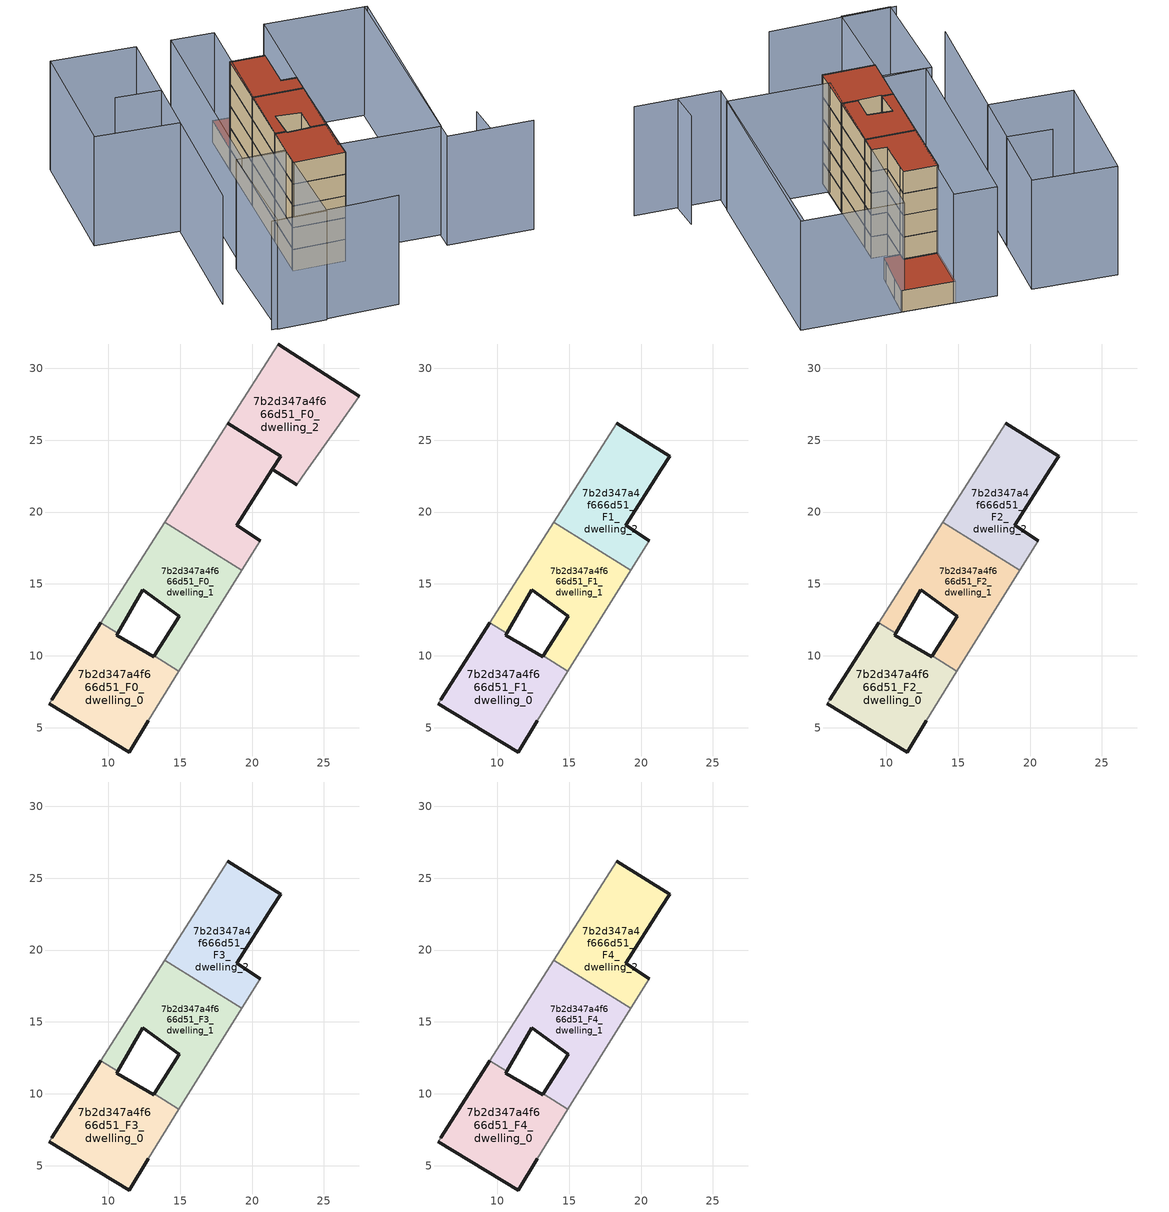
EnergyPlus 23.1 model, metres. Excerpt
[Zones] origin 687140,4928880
7b2d347a4f666d51_F0_dwelling_0
 floor ground (EU_floor_Construction): 12.78,5.48 14.91,8.92 13.19,9.99 13.17,9.95 10.58,11.43 10.66,11.56 9.48,12.3 6.06,6.94 5.91,6.68 11.47,3.31 z0
 wall outside (EU_wall_Construction): 6.06,6.94 9.48,12.3 / 10.66,11.56 10.58,11.43 13.17,9.95 13.19,9.99 / 12.78,5.48 11.47,3.31 5.91,6.68 z0:3
 wall adiabatic (EU_wall_Construction): 5.91,6.68 6.06,6.94 / 14.91,8.92 12.78,5.48 z0:3
 wall to 7b2d347a4f666d51_F0_dwelling_1 (EU_wall_Construction): 9.48,12.3 10.66,11.56 / 13.19,9.99 14.91,8.92 z0:3
7b2d347a4f666d51_F0_dwelling_1
 floor ground (EU_floor_Construction): 14.91,8.92 19.29,15.96 13.94,19.29 9.48,12.3 10.66,11.56 12.4,14.58 14.94,12.76 13.19,9.99 z0
 wall outside (EU_wall_Construction): 13.19,9.99 14.94,12.76 12.4,14.58 10.66,11.56 z0:3
 wall adiabatic (EU_wall_Construction): 9.48,12.3 13.94,19.29 / 19.29,15.96 14.91,8.92 z0:3
 wall to 7b2d347a4f666d51_F0_dwelling_2 (EU_wall_Construction): 13.94,19.29 19.29,15.96 z0:3
7b2d347a4f666d51_F0_dwelling_2
 floor ground (EU_floor_Construction): 20.55,18 18.94,19.07 21.41,22.97 21.42,22.98 21.99,23.89 18.32,26.18 13.94,19.29 19.29,15.96 z0; 23.75,22.8 25.89,25.84 27.44,28.05 21.83,31.69 18.32,26.18 21.99,23.89 21.42,22.98 23.11,21.9 z0
 wall outside (EU_wall_Construction): 18.32,26.18 21.99,23.89 21.42,22.98 21.41,22.97 18.94,19.07 20.56,18 z0:3
 wall adiabatic (EU_wall_Construction): 13.94,19.29 18.32,26.18 / 20.56,18 19.29,15.96 z0:3
 roof outside (EU_floor_Construction): 27.44,28.05 25.89,25.84 23.75,22.8 23.11,21.9 21.42,22.98 21.99,23.89 18.32,26.18 21.83,31.69 z3
7b2d347a4f666d51_F0_dwelling_3
 floor ground (EU_floor_Construction): 20.55,18 18.94,19.07 21.41,22.97 21.42,22.98 21.99,23.89 18.32,26.18 13.94,19.29 19.29,15.96 z0; 23.75,22.8 25.89,25.84 27.44,28.05 21.83,31.69 18.32,26.18 21.99,23.89 21.42,22.98 23.11,21.9 z0
 wall outside (EU_wall_Construction): 21.83,31.69 27.44,28.05 / 23.11,21.9 21.42,22.98 / 21.41,22.98 21.99,23.89 18.32,26.18 z0:3
 wall adiabatic (EU_wall_Construction): 18.32,26.18 21.83,31.69 / 27.44,28.05 25.89,25.84 23.75,22.8 23.11,21.9 z0:3
 roof outside (EU_roof_Construction): 27.44,28.05 25.89,25.84 23.75,22.8 23.11,21.9 21.42,22.98 21.99,23.89 18.32,26.18 21.83,31.69 z3; 21.99,23.89 21.42,22.98 21.41,22.97 18.94,19.07 20.55,18 19.29,15.96 13.94,19.29 18.32,26.18 z3
7b2d347a4f666d51_F1_dwelling_0
 floor to 7b2d347a4f666d51_F0_dwelling_0 (EU_floor_Construction): 12.77,5.48 14.91,8.92 13.19,9.99 13.17,9.95 10.58,11.43 10.66,11.56 9.48,12.3 6.06,6.94 5.9,6.68 11.47,3.31 z3
 wall outside (EU_wall_Construction): 6.06,6.94 9.48,12.3 / 10.66,11.56 10.58,11.43 13.17,9.95 13.19,9.99 / 12.78,5.48 11.47,3.31 5.91,6.68 z3:6
 wall adiabatic (EU_wall_Construction): 5.91,6.68 6.06,6.94 / 14.91,8.92 12.78,5.48 z3:6
 wall to 7b2d347a4f666d51_F1_dwelling_1 (EU_wall_Construction): 9.48,12.3 10.66,11.56 / 13.19,9.99 14.91,8.92 z3:6
7b2d347a4f666d51_F1_dwelling_1
 floor to 7b2d347a4f666d51_F0_dwelling_1 (EU_floor_Construction): 14.91,8.92 19.29,15.96 13.94,19.29 9.48,12.3 10.66,11.56 12.4,14.58 14.94,12.76 13.19,9.99 z3
 wall outside (EU_wall_Construction): 13.19,9.99 14.94,12.76 12.4,14.58 10.66,11.56 z3:6
 wall adiabatic (EU_wall_Construction): 9.48,12.3 13.94,19.29 / 19.29,15.96 14.91,8.92 z3:6
 wall to 7b2d347a4f666d51_F1_dwelling_2 (EU_wall_Construction): 13.94,19.29 19.29,15.96 z3:6
7b2d347a4f666d51_F1_dwelling_2
 floor to 7b2d347a4f666d51_F0_dwelling_2 (EU_floor_Construction): 20.55,18 18.94,19.07 21.41,22.97 21.42,22.98 21.99,23.89 18.32,26.18 13.94,19.29 19.29,15.96 z3
 wall outside (EU_wall_Construction): 18.32,26.18 21.99,23.89 21.42,22.98 21.41,22.97 18.94,19.07 20.56,18 z3:6
 wall adiabatic (EU_wall_Construction): 13.94,19.29 18.32,26.18 / 20.56,18 19.29,15.96 z3:6
7b2d347a4f666d51_F2_dwelling_0
 floor to 7b2d347a4f666d51_F1_dwelling_0 (EU_floor_Construction): 12.77,5.48 14.91,8.92 13.19,9.99 13.17,9.95 10.58,11.43 10.66,11.56 9.48,12.3 6.06,6.94 5.9,6.68 11.47,3.31 z6
 wall outside (EU_wall_Construction): 6.06,6.94 9.48,12.3 / 10.66,11.56 10.58,11.43 13.17,9.95 13.19,9.99 / 12.78,5.48 11.47,3.31 5.91,6.68 z6:9
 wall adiabatic (EU_wall_Construction): 5.91,6.68 6.06,6.94 / 14.91,8.92 12.78,5.48 z6:9
 wall to 7b2d347a4f666d51_F2_dwelling_1 (EU_wall_Construction): 9.48,12.3 10.66,11.56 / 13.19,9.99 14.91,8.92 z6:9
7b2d347a4f666d51_F2_dwelling_1
 floor to 7b2d347a4f666d51_F1_dwelling_1 (EU_floor_Construction): 14.91,8.92 19.29,15.96 13.94,19.29 9.48,12.3 10.66,11.56 12.4,14.58 14.94,12.76 13.19,9.99 z6
 wall outside (EU_wall_Construction): 13.19,9.99 14.94,12.76 12.4,14.58 10.66,11.56 z6:9
 wall adiabatic (EU_wall_Construction): 9.48,12.3 13.94,19.29 / 19.29,15.96 14.91,8.92 z6:9
 wall to 7b2d347a4f666d51_F2_dwelling_2 (EU_wall_Construction): 13.94,19.29 19.29,15.96 z6:9
7b2d347a4f666d51_F2_dwelling_2
 floor to 7b2d347a4f666d51_F1_dwelling_2 (EU_floor_Construction): 20.55,18 18.94,19.07 21.41,22.97 21.42,22.98 21.99,23.89 18.32,26.18 13.94,19.29 19.29,15.96 z6
 wall outside (EU_wall_Construction): 18.32,26.18 21.99,23.89 21.42,22.98 21.41,22.97 18.94,19.07 20.56,18 z6:9
 wall adiabatic (EU_wall_Construction): 13.94,19.29 18.32,26.18 / 20.56,18 19.29,15.96 z6:9
7b2d347a4f666d51_F3_dwelling_0
 floor to 7b2d347a4f666d51_F2_dwelling_0 (EU_floor_Construction): 12.77,5.48 14.91,8.92 13.19,9.99 13.17,9.95 10.58,11.43 10.66,11.56 9.48,12.3 6.06,6.94 5.9,6.68 11.47,3.31 z9
 wall outside (EU_wall_Construction): 6.06,6.94 9.48,12.3 / 10.66,11.56 10.58,11.43 13.17,9.95 13.19,9.99 / 12.78,5.48 11.47,3.31 5.91,6.68 z9:12
 wall adiabatic (EU_wall_Construction): 5.91,6.68 6.06,6.94 / 14.91,8.92 12.78,5.48 z9:12
 wall to 7b2d347a4f666d51_F3_dwelling_1 (EU_wall_Construction): 9.48,12.3 10.66,11.56 / 13.19,9.99 14.91,8.92 z9:12
7b2d347a4f666d51_F3_dwelling_1
 floor to 7b2d347a4f666d51_F2_dwelling_1 (EU_floor_Construction): 14.91,8.92 19.29,15.96 13.94,19.29 9.48,12.3 10.66,11.56 12.4,14.58 14.94,12.76 13.19,9.99 z9
 wall outside (EU_wall_Construction): 13.19,9.99 14.94,12.76 12.4,14.58 10.66,11.56 z9:12
 wall adiabatic (EU_wall_Construction): 9.48,12.3 13.94,19.29 / 19.29,15.96 14.91,8.92 z9:12
 wall to 7b2d347a4f666d51_F3_dwelling_2 (EU_wall_Construction): 13.94,19.29 19.29,15.96 z9:12
7b2d347a4f666d51_F3_dwelling_2
 floor to 7b2d347a4f666d51_F2_dwelling_2 (EU_floor_Construction): 20.55,18 18.94,19.07 21.41,22.97 21.42,22.98 21.99,23.89 18.32,26.18 13.94,19.29 19.29,15.96 z9
 wall outside (EU_wall_Construction): 18.32,26.18 21.99,23.89 21.42,22.98 21.41,22.97 18.94,19.07 20.56,18 z9:12
 wall adiabatic (EU_wall_Construction): 13.94,19.29 18.32,26.18 / 20.56,18 19.29,15.96 z9:12
7b2d347a4f666d51_F4_dwelling_0
 floor to 7b2d347a4f666d51_F3_dwelling_0 (EU_floor_Construction): 12.77,5.48 14.91,8.92 13.19,9.99 13.17,9.95 10.58,11.43 10.66,11.56 9.48,12.3 6.06,6.94 5.9,6.68 11.47,3.31 z12
 wall outside (EU_wall_Construction): 6.06,6.94 9.48,12.3 / 10.66,11.56 10.58,11.43 13.17,9.95 13.19,9.99 / 12.78,5.48 11.47,3.31 5.91,6.68 z12:15
 wall adiabatic (EU_wall_Construction): 5.91,6.68 6.06,6.94 / 14.91,8.92 12.78,5.48 z12:15
 wall to 7b2d347a4f666d51_F4_dwelling_1 (EU_wall_Construction): 9.48,12.3 10.66,11.56 / 13.19,9.99 14.91,8.92 z12:15
 roof outside (EU_roof_Construction): 13.19,9.99 14.91,8.92 12.78,5.48 11.47,3.31 5.91,6.68 6.06,6.94 9.48,12.3 10.66,11.56 10.58,11.43 13.17,9.95 z15
7b2d347a4f666d51_F4_dwelling_1
 floor to 7b2d347a4f666d51_F3_dwelling_1 (EU_floor_Construction): 14.91,8.92 19.29,15.96 13.94,19.29 9.48,12.3 10.66,11.56 12.4,14.58 14.94,12.76 13.19,9.99 z12
 wall outside (EU_wall_Construction): 13.19,9.99 14.94,12.76 12.4,14.58 10.66,11.56 z12:15
 wall adiabatic (EU_wall_Construction): 9.48,12.3 13.94,19.29 / 19.29,15.96 14.91,8.92 z12:15
 wall to 7b2d347a4f666d51_F4_dwelling_2 (EU_wall_Construction): 13.94,19.29 19.29,15.96 z12:15
 roof outside (EU_roof_Construction): 19.29,15.96 14.91,8.92 13.19,9.99 14.94,12.76 12.4,14.58 10.66,11.56 9.48,12.3 13.94,19.29 z15
7b2d347a4f666d51_F4_dwelling_2
 floor to 7b2d347a4f666d51_F3_dwelling_2 (EU_floor_Construction): 20.55,18 18.94,19.07 21.41,22.97 21.42,22.98 21.99,23.89 18.32,26.18 13.94,19.29 19.29,15.96 z12
 wall outside (EU_wall_Construction): 18.32,26.18 21.99,23.89 21.42,22.98 21.41,22.97 18.94,19.07 20.56,18 z12:15
 wall adiabatic (EU_wall_Construction): 13.94,19.29 18.32,26.18 / 20.56,18 19.29,15.96 z12:15
 roof outside (EU_roof_Construction): 21.99,23.89 21.42,22.98 21.41,22.97 18.94,19.07 20.56,18 19.29,15.96 13.94,19.29 18.32,26.18 z15
shading: 26.23,-6.31 27.97,-2.97 / 30.66,-9.35 21.66,-3.71 / 21.66,-3.71 37.47,21.53 / -5.56,0.58 8.1,-7.37 / 3.82,31.6 8.48,28.49 / 8.48,28.49 -4.84,8.53 / 37.8,21.38 22.92,-1.73 / 22.92,-1.73 12.27,5.13 / 12.27,5.13 27.15,28.24 / 27.15,28.24 37.8,21.38 / 17.57,34.46 22.04,31.56 / 22.04,31.56 7.29,8.87 / 7.29,8.87 2.83,11.77 / 2.83,11.77 17.57,34.46 / 13.96,36.69 4.39,22.37 / 4.39,22.37 -4.32,28.19 / -4.32,28.19 5.25,42.51 / 5.25,42.51 13.96,36.69 / 7.44,9.1 0.26,-2.99 / 0.26,-2.99 -4.97,0.12 / -4.97,0.12 2.22,12.21 / 2.22,12.21 7.44,9.1 z0:15
[Building]
EU S2 Campaign: North Axis=0; Terrain=City; Solar Distribution=FullExterior
[Site:Location]
Bologna: Latitude=44.5; Longitude=11.25; Time Zone=1; Elevation=37
[SizingPeriod:WeatherFileDays]
AnnualSizingPeriod: Begin Month=1; Begin Day of Month=1; End Month=12; End Day of Month=31; Day of Week for Start Day=Monday; Use Weather File Daylight Saving Period=No; Use Weather File Rain and Snow Indicators=No
[MATERIAL]
EU_InternalMass_Material: Roughness=MediumRough; Thickness=0.1; Conductivity=1; Density=1800; Specific Heat=900; Thermal Absorptance=0.9; Solar Absorptance=0.7; Visible Absorptance=0.7
[MATERIAL:NOMASS] Roughness=MediumRough; Thermal Absorptance=0.9; Solar Absorptance=0.7; Visible Absorptance=0.7
Name | Thermal Resistance
EU_wall_NoMass | 0.905828
EU_roof_NoMass | 0.37593
EU_floor_NoMass | 0.67114
[CONSTRUCTION]
EU_wall_Construction: EU_wall_NoMass
EU_roof_Construction: EU_roof_NoMass
EU_floor_Construction: EU_floor_NoMass
EU_InternalMass_Construction: EU_InternalMass_Material
[ZONE] Type=1; Multiplier=1; Ceiling Height=autocalculate; Floor Area=autocalculate; Part of Total Floor Area=Yes
Name | Volume
7b2d347a4f666d51_F0_dwelling_0 | 127.047
7b2d347a4f666d51_F1_dwelling_0; 7b2d347a4f666d51_F2_dwelling_0; 7b2d347a4f666d51_F3_dwelling_0; 7b2d347a4f666d51_F4_dwelling_0 | 127.046
7b2d347a4f666d51_F0_dwelling_1 | 127.052
7b2d347a4f666d51_F1_dwelling_1; 7b2d347a4f666d51_F2_dwelling_1; 7b2d347a4f666d51_F3_dwelling_1; 7b2d347a4f666d51_F4_dwelling_1 | 127.053
7b2d347a4f666d51_F0_dwelling_2; 7b2d347a4f666d51_F0_dwelling_3 | 254.104
7b2d347a4f666d51_F1_dwelling_2; 7b2d347a4f666d51_F2_dwelling_2; 7b2d347a4f666d51_F3_dwelling_2; 7b2d347a4f666d51_F4_dwelling_2 | 120.379
[INTERNALMASS] Construction=EU_InternalMass_Construction
Name | Zone or ZoneList | Surface Area
7b2d347a4f666d51_F0_dwelling_0_EU_InternalMass | 7b2d347a4f666d51_F0_dwelling_0 | 42.349
7b2d347a4f666d51_F0_dwelling_1_EU_InternalMass | 7b2d347a4f666d51_F0_dwelling_1 | 42.3508
7b2d347a4f666d51_F0_dwelling_2_EU_InternalMass | 7b2d347a4f666d51_F0_dwelling_2 | 40.1261
7b2d347a4f666d51_F0_dwelling_3_EU_InternalMass | 7b2d347a4f666d51_F0_dwelling_3 | 44.576
7b2d347a4f666d51_F1_dwelling_0_EU_InternalMass | 7b2d347a4f666d51_F1_dwelling_0 | 56.4711
7b2d347a4f666d51_F1_dwelling_1_EU_InternalMass | 7b2d347a4f666d51_F1_dwelling_1 | 58.3269
7b2d347a4f666d51_F1_dwelling_2_EU_InternalMass | 7b2d347a4f666d51_F1_dwelling_2 | 54.6081
7b2d347a4f666d51_F2_dwelling_0_EU_InternalMass | 7b2d347a4f666d51_F2_dwelling_0 | 56.4711
7b2d347a4f666d51_F2_dwelling_1_EU_InternalMass | 7b2d347a4f666d51_F2_dwelling_1 | 58.3269
7b2d347a4f666d51_F2_dwelling_2_EU_InternalMass | 7b2d347a4f666d51_F2_dwelling_2 | 54.6081
7b2d347a4f666d51_F3_dwelling_0_EU_InternalMass | 7b2d347a4f666d51_F3_dwelling_0 | 56.4711
7b2d347a4f666d51_F3_dwelling_1_EU_InternalMass | 7b2d347a4f666d51_F3_dwelling_1 | 58.3269
7b2d347a4f666d51_F3_dwelling_2_EU_InternalMass | 7b2d347a4f666d51_F3_dwelling_2 | 54.6081
7b2d347a4f666d51_F4_dwelling_0_EU_InternalMass | 7b2d347a4f666d51_F4_dwelling_0 | 56.4711
7b2d347a4f666d51_F4_dwelling_1_EU_InternalMass | 7b2d347a4f666d51_F4_dwelling_1 | 58.3269
7b2d347a4f666d51_F4_dwelling_2_EU_InternalMass | 7b2d347a4f666d51_F4_dwelling_2 | 54.6081
[OTHEREQUIPMENT] Fuel Type=Electricity; Design Level Calculation Method=Watts/Area; Power per Zone Floor Area=1; Fraction Latent=0; Fraction Radiant=0; Fraction Lost=0; Carbon Dioxide Generation Rate=0; EndUse Subcategory=EU_Step8_InternalGains
Name | Zone or ZoneList or Space or SpaceList | Schedule
EU_Step8_InternalGain_7b2d347a4f666d51_F0_dwelling_0_f000 | 7b2d347a4f666d51_F0_dwelling_0 | EU_Step8_GainSchedule_7b2d347a4f666d51_F0_dwelling_0_f000
EU_Step8_InternalGain_7b2d347a4f666d51_F0_dwelling_1_f000 | 7b2d347a4f666d51_F0_dwelling_1 | EU_Step8_GainSchedule_7b2d347a4f666d51_F0_dwelling_1_f000
EU_Step8_InternalGain_7b2d347a4f666d51_F0_dwelling_2_f000 | 7b2d347a4f666d51_F0_dwelling_2 | EU_Step8_GainSchedule_7b2d347a4f666d51_F0_dwelling_2_f000
EU_Step8_InternalGain_7b2d347a4f666d51_F0_dwelling_3_f000 | 7b2d347a4f666d51_F0_dwelling_3 | EU_Step8_GainSchedule_7b2d347a4f666d51_F0_dwelling_3_f000
EU_Step8_InternalGain_7b2d347a4f666d51_F1_dwelling_0_f000 | 7b2d347a4f666d51_F1_dwelling_0 | EU_Step8_GainSchedule_7b2d347a4f666d51_F1_dwelling_0_f000
EU_Step8_InternalGain_7b2d347a4f666d51_F1_dwelling_1_f000 | 7b2d347a4f666d51_F1_dwelling_1 | EU_Step8_GainSchedule_7b2d347a4f666d51_F1_dwelling_1_f000
EU_Step8_InternalGain_7b2d347a4f666d51_F1_dwelling_2_f000 | 7b2d347a4f666d51_F1_dwelling_2 | EU_Step8_GainSchedule_7b2d347a4f666d51_F1_dwelling_2_f000
EU_Step8_InternalGain_7b2d347a4f666d51_F2_dwelling_0_f000 | 7b2d347a4f666d51_F2_dwelling_0 | EU_Step8_GainSchedule_7b2d347a4f666d51_F2_dwelling_0_f000
EU_Step8_InternalGain_7b2d347a4f666d51_F2_dwelling_1_f000 | 7b2d347a4f666d51_F2_dwelling_1 | EU_Step8_GainSchedule_7b2d347a4f666d51_F2_dwelling_1_f000
EU_Step8_InternalGain_7b2d347a4f666d51_F2_dwelling_2_f000 | 7b2d347a4f666d51_F2_dwelling_2 | EU_Step8_GainSchedule_7b2d347a4f666d51_F2_dwelling_2_f000
EU_Step8_InternalGain_7b2d347a4f666d51_F3_dwelling_0_f000 | 7b2d347a4f666d51_F3_dwelling_0 | EU_Step8_GainSchedule_7b2d347a4f666d51_F3_dwelling_0_f000
EU_Step8_InternalGain_7b2d347a4f666d51_F3_dwelling_1_f000 | 7b2d347a4f666d51_F3_dwelling_1 | EU_Step8_GainSchedule_7b2d347a4f666d51_F3_dwelling_1_f000
EU_Step8_InternalGain_7b2d347a4f666d51_F3_dwelling_2_f000 | 7b2d347a4f666d51_F3_dwelling_2 | EU_Step8_GainSchedule_7b2d347a4f666d51_F3_dwelling_2_f000
EU_Step8_InternalGain_7b2d347a4f666d51_F4_dwelling_0_f000 | 7b2d347a4f666d51_F4_dwelling_0 | EU_Step8_GainSchedule_7b2d347a4f666d51_F4_dwelling_0_f000
EU_Step8_InternalGain_7b2d347a4f666d51_F4_dwelling_1_f000 | 7b2d347a4f666d51_F4_dwelling_1 | EU_Step8_GainSchedule_7b2d347a4f666d51_F4_dwelling_1_f000
EU_Step8_InternalGain_7b2d347a4f666d51_F4_dwelling_2_f000 | 7b2d347a4f666d51_F4_dwelling_2 | EU_Step8_GainSchedule_7b2d347a4f666d51_F4_dwelling_2_f000
[ZONEVENTILATION:DESIGNFLOWRATE] Schedule=EU_AlwaysOn; Design Flow Rate Calculation Method=AirChanges/Hour; Air Changes per Hour=0.73129; Ventilation Type=Natural; Fan Pressure Rise=0; Fan Total Efficiency=1; Constant Term Coefficient=1; Temperature Term Coefficient=0; Velocity Term Coefficient=0; Velocity Squared Term Coefficient=0; Minimum Indoor Temperature=-100; Maximum Indoor Temperature=100; Delta Temperature=-100; Minimum Outdoor Temperature=-100; Maximum Outdoor Temperature=100; Maximum Wind Speed=40
Name | Zone or ZoneList or Space or SpaceList
EU_ConstantAir_7b2d347a4f666d51_F0_dwelling_0 | 7b2d347a4f666d51_F0_dwelling_0
EU_ConstantAir_7b2d347a4f666d51_F0_dwelling_1 | 7b2d347a4f666d51_F0_dwelling_1
EU_ConstantAir_7b2d347a4f666d51_F0_dwelling_2 | 7b2d347a4f666d51_F0_dwelling_2
EU_ConstantAir_7b2d347a4f666d51_F0_dwelling_3 | 7b2d347a4f666d51_F0_dwelling_3
EU_ConstantAir_7b2d347a4f666d51_F1_dwelling_0 | 7b2d347a4f666d51_F1_dwelling_0
EU_ConstantAir_7b2d347a4f666d51_F1_dwelling_1 | 7b2d347a4f666d51_F1_dwelling_1
EU_ConstantAir_7b2d347a4f666d51_F1_dwelling_2 | 7b2d347a4f666d51_F1_dwelling_2
EU_ConstantAir_7b2d347a4f666d51_F2_dwelling_0 | 7b2d347a4f666d51_F2_dwelling_0
EU_ConstantAir_7b2d347a4f666d51_F2_dwelling_1 | 7b2d347a4f666d51_F2_dwelling_1
EU_ConstantAir_7b2d347a4f666d51_F2_dwelling_2 | 7b2d347a4f666d51_F2_dwelling_2
EU_ConstantAir_7b2d347a4f666d51_F3_dwelling_0 | 7b2d347a4f666d51_F3_dwelling_0
EU_ConstantAir_7b2d347a4f666d51_F3_dwelling_1 | 7b2d347a4f666d51_F3_dwelling_1
EU_ConstantAir_7b2d347a4f666d51_F3_dwelling_2 | 7b2d347a4f666d51_F3_dwelling_2
EU_ConstantAir_7b2d347a4f666d51_F4_dwelling_0 | 7b2d347a4f666d51_F4_dwelling_0
EU_ConstantAir_7b2d347a4f666d51_F4_dwelling_1 | 7b2d347a4f666d51_F4_dwelling_1
EU_ConstantAir_7b2d347a4f666d51_F4_dwelling_2 | 7b2d347a4f666d51_F4_dwelling_2
[HVACTEMPLATE:THERMOSTAT] Constant Heating Setpoint=20; Constant Cooling Setpoint=50
EU_HeatOnly_7b2d347a4f666d51_F0_dwelling_0; EU_HeatOnly_7b2d347a4f666d51_F0_dwelling_1; EU_HeatOnly_7b2d347a4f666d51_F0_dwelling_2; EU_HeatOnly_7b2d347a4f666d51_F0_dwelling_3; EU_HeatOnly_7b2d347a4f666d51_F1_dwelling_0; EU_HeatOnly_7b2d347a4f666d51_F1_dwelling_1; EU_HeatOnly_7b2d347a4f666d51_F1_dwelling_2; EU_HeatOnly_7b2d347a4f666d51_F2_dwelling_0; EU_HeatOnly_7b2d347a4f666d51_F2_dwelling_1; EU_HeatOnly_7b2d347a4f666d51_F2_dwelling_2; EU_HeatOnly_7b2d347a4f666d51_F3_dwelling_0; EU_HeatOnly_7b2d347a4f666d51_F3_dwelling_1; EU_HeatOnly_7b2d347a4f666d51_F3_dwelling_2; EU_HeatOnly_7b2d347a4f666d51_F4_dwelling_0; EU_HeatOnly_7b2d347a4f666d51_F4_dwelling_1; EU_HeatOnly_7b2d347a4f666d51_F4_dwelling_2
[HVACTEMPLATE:ZONE:IDEALLOADSAIRSYSTEM] System Availability Schedule=EU_AlwaysOn; Maximum Heating Supply Air Temperature=50; Minimum Cooling Supply Air Temperature=13; Maximum Heating Supply Air Humidity Ratio=0.0156; Minimum Cooling Supply Air Humidity Ratio=0.0077; Heating Limit=NoLimit; Cooling Limit=NoLimit; Heating Availability Schedule=EU_AlwaysOn; Cooling Availability Schedule=EU_CoolingOff; Dehumidification Control Type=ConstantSensibleHeatRatio; Cooling Sensible Heat Ratio=0.7; Dehumidification Setpoint=60; Humidification Control Type=None; Humidification Setpoint=30; Outdoor Air Method=None; Outdoor Air Flow Rate per Person=0.00944; Outdoor Air Flow Rate per Zone Floor Area=0; Outdoor Air Flow Rate per Zone=0; Demand Controlled Ventilation Type=None; Outdoor Air Economizer Type=NoEconomizer; Heat Recovery Type=None; Sensible Heat Recovery Effectiveness=0.7; Latent Heat Recovery Effectiveness=0.65
Name | Template Thermostat
7b2d347a4f666d51_F0_dwelling_0 | EU_HeatOnly_7b2d347a4f666d51_F0_dwelling_0
7b2d347a4f666d51_F0_dwelling_1 | EU_HeatOnly_7b2d347a4f666d51_F0_dwelling_1
7b2d347a4f666d51_F0_dwelling_2 | EU_HeatOnly_7b2d347a4f666d51_F0_dwelling_2
7b2d347a4f666d51_F0_dwelling_3 | EU_HeatOnly_7b2d347a4f666d51_F0_dwelling_3
7b2d347a4f666d51_F1_dwelling_0 | EU_HeatOnly_7b2d347a4f666d51_F1_dwelling_0
7b2d347a4f666d51_F1_dwelling_1 | EU_HeatOnly_7b2d347a4f666d51_F1_dwelling_1
7b2d347a4f666d51_F1_dwelling_2 | EU_HeatOnly_7b2d347a4f666d51_F1_dwelling_2
7b2d347a4f666d51_F2_dwelling_0 | EU_HeatOnly_7b2d347a4f666d51_F2_dwelling_0
7b2d347a4f666d51_F2_dwelling_1 | EU_HeatOnly_7b2d347a4f666d51_F2_dwelling_1
7b2d347a4f666d51_F2_dwelling_2 | EU_HeatOnly_7b2d347a4f666d51_F2_dwelling_2
7b2d347a4f666d51_F3_dwelling_0 | EU_HeatOnly_7b2d347a4f666d51_F3_dwelling_0
7b2d347a4f666d51_F3_dwelling_1 | EU_HeatOnly_7b2d347a4f666d51_F3_dwelling_1
7b2d347a4f666d51_F3_dwelling_2 | EU_HeatOnly_7b2d347a4f666d51_F3_dwelling_2
7b2d347a4f666d51_F4_dwelling_0 | EU_HeatOnly_7b2d347a4f666d51_F4_dwelling_0
7b2d347a4f666d51_F4_dwelling_1 | EU_HeatOnly_7b2d347a4f666d51_F4_dwelling_1
7b2d347a4f666d51_F4_dwelling_2 | EU_HeatOnly_7b2d347a4f666d51_F4_dwelling_2
[SIZING:ZONE] Zone Cooling Design Supply Air Temperature Input Method=SupplyAirTemperature; Zone Cooling Design Supply Air Temperature=13; Zone Heating Design Supply Air Temperature Input Method=SupplyAirTemperature; Zone Heating Design Supply Air Temperature=50; Zone Cooling Design Supply Air Humidity Ratio=0.008; Zone Heating Design Supply Air Humidity Ratio=0.008; Cooling Design Air Flow Method=DesignDay; Cooling Design Air Flow Rate=0; Cooling Minimum Air Flow per Zone Floor Area=0.000762; Cooling Minimum Air Flow=0; Cooling Minimum Air Flow Fraction=0.2; Heating Design Air Flow Method=DesignDay; Heating Design Air Flow Rate=0; Heating Maximum Air Flow per Zone Floor Area=0.002032; Heating Maximum Air Flow=0.141576; Heating Maximum Air Flow Fraction=0.3; Account for Dedicated Outdoor Air System=No; Dedicated Outdoor Air System Control Strategy=NeutralSupplyAir; Dedicated Outdoor Air Low Setpoint Temperature for Design=autosize; Dedicated Outdoor Air High Setpoint Temperature for Design=autosize; Zone Load Sizing Method=Sensible Load Only No Latent Load; Zone Latent Cooling Design Supply Air Humidity Ratio Input Method=HumidityRatioDifference; Zone Cooling Design Supply Air Humidity Ratio Difference=0.005; Zone Latent Heating Design Supply Air Humidity Ratio Input Method=HumidityRatioDifference; Zone Humidification Design Supply Air Humidity Ratio Difference=0.005
7b2d347a4f666d51_F0_dwelling_0; 7b2d347a4f666d51_F0_dwelling_1; 7b2d347a4f666d51_F0_dwelling_2; 7b2d347a4f666d51_F0_dwelling_3; 7b2d347a4f666d51_F1_dwelling_0; 7b2d347a4f666d51_F1_dwelling_1; 7b2d347a4f666d51_F1_dwelling_2; 7b2d347a4f666d51_F2_dwelling_0; 7b2d347a4f666d51_F2_dwelling_1; 7b2d347a4f666d51_F2_dwelling_2; 7b2d347a4f666d51_F3_dwelling_0; 7b2d347a4f666d51_F3_dwelling_1; 7b2d347a4f666d51_F3_dwelling_2; 7b2d347a4f666d51_F4_dwelling_0; 7b2d347a4f666d51_F4_dwelling_1; 7b2d347a4f666d51_F4_dwelling_2
[SCHEDULE:CONSTANT]
Name | Hourly Value
EU_AlwaysOn | 1
EU_CoolingOff | 0
[SCHEDULE:FILE] Column Number=1; Rows to Skip at Top=0; Number of Hours of Data=8760; Column Separator=Comma; Interpolate to Timestep=No; Minutes per Item=60; Adjust Schedule for Daylight Savings=Yes
Name | File
EU_Step8_GainSchedule_7b2d347a4f666d51_F0_dwelling_0_f000 | ../../schedules/7b2d347a4f666d51/7b2d347a4f666d51_F0_dwelling_0_f000_gain.csv
EU_Step8_GainSchedule_7b2d347a4f666d51_F0_dwelling_1_f000 | ../../schedules/7b2d347a4f666d51/7b2d347a4f666d51_F0_dwelling_1_f000_gain.csv
EU_Step8_GainSchedule_7b2d347a4f666d51_F0_dwelling_2_f000 | ../../schedules/7b2d347a4f666d51/7b2d347a4f666d51_F0_dwelling_2_f000_gain.csv
EU_Step8_GainSchedule_7b2d347a4f666d51_F0_dwelling_3_f000 | ../../schedules/7b2d347a4f666d51/7b2d347a4f666d51_F0_dwelling_3_f000_gain.csv
EU_Step8_GainSchedule_7b2d347a4f666d51_F1_dwelling_0_f000 | ../../schedules/7b2d347a4f666d51/7b2d347a4f666d51_F1_dwelling_0_f000_gain.csv
EU_Step8_GainSchedule_7b2d347a4f666d51_F1_dwelling_1_f000 | ../../schedules/7b2d347a4f666d51/7b2d347a4f666d51_F1_dwelling_1_f000_gain.csv
EU_Step8_GainSchedule_7b2d347a4f666d51_F1_dwelling_2_f000 | ../../schedules/7b2d347a4f666d51/7b2d347a4f666d51_F1_dwelling_2_f000_gain.csv
EU_Step8_GainSchedule_7b2d347a4f666d51_F2_dwelling_0_f000 | ../../schedules/7b2d347a4f666d51/7b2d347a4f666d51_F2_dwelling_0_f000_gain.csv
EU_Step8_GainSchedule_7b2d347a4f666d51_F2_dwelling_1_f000 | ../../schedules/7b2d347a4f666d51/7b2d347a4f666d51_F2_dwelling_1_f000_gain.csv
EU_Step8_GainSchedule_7b2d347a4f666d51_F2_dwelling_2_f000 | ../../schedules/7b2d347a4f666d51/7b2d347a4f666d51_F2_dwelling_2_f000_gain.csv
EU_Step8_GainSchedule_7b2d347a4f666d51_F3_dwelling_0_f000 | ../../schedules/7b2d347a4f666d51/7b2d347a4f666d51_F3_dwelling_0_f000_gain.csv
EU_Step8_GainSchedule_7b2d347a4f666d51_F3_dwelling_1_f000 | ../../schedules/7b2d347a4f666d51/7b2d347a4f666d51_F3_dwelling_1_f000_gain.csv
EU_Step8_GainSchedule_7b2d347a4f666d51_F3_dwelling_2_f000 | ../../schedules/7b2d347a4f666d51/7b2d347a4f666d51_F3_dwelling_2_f000_gain.csv
EU_Step8_GainSchedule_7b2d347a4f666d51_F4_dwelling_0_f000 | ../../schedules/7b2d347a4f666d51/7b2d347a4f666d51_F4_dwelling_0_f000_gain.csv
EU_Step8_GainSchedule_7b2d347a4f666d51_F4_dwelling_1_f000 | ../../schedules/7b2d347a4f666d51/7b2d347a4f666d51_F4_dwelling_1_f000_gain.csv
EU_Step8_GainSchedule_7b2d347a4f666d51_F4_dwelling_2_f000 | ../../schedules/7b2d347a4f666d51/7b2d347a4f666d51_F4_dwelling_2_f000_gain.csv
